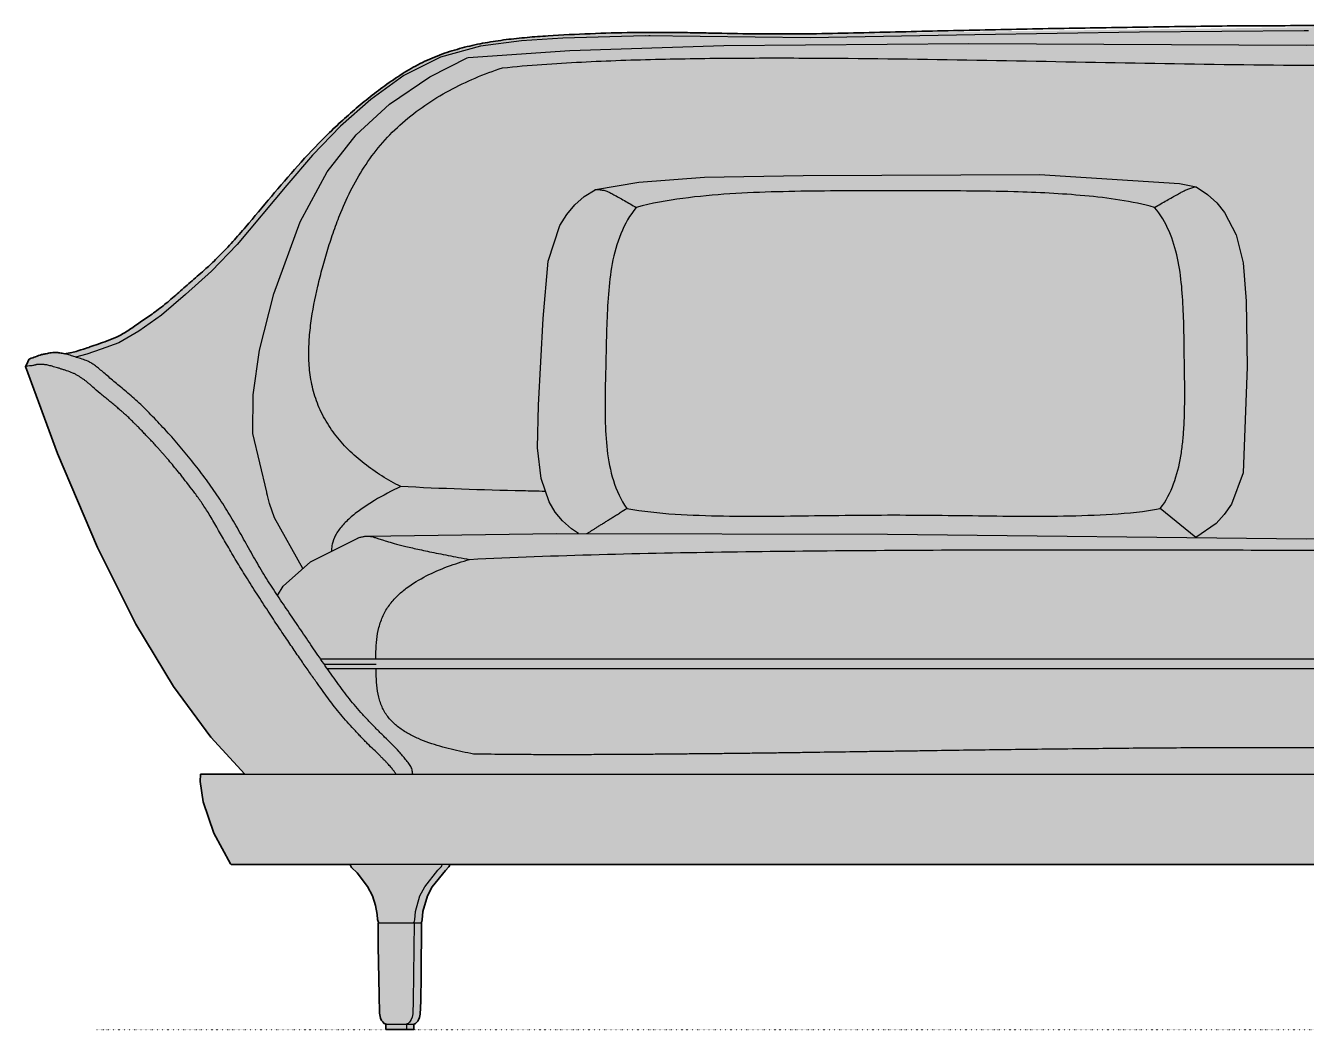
# Model space of a CAD drawing. Header units: millimetres. Extents: x -121 to 4952, y -1411 to 879.
# Drawn here: x -62 to 1059, y 0 to 879 of the extents above; entities that cross this region are included whole.
import ezdxf

# ---------------------------------------------------------------- set-up
doc = ezdxf.new("R2010")
doc.units = ezdxf.units.MM
doc.linetypes.add('Dots', pattern=[1, 0, -1])
doc.layers.add('Blocks', color=7, linetype='Continuous')
doc.layers.add('Blocks$Fill', color=7, linetype='Continuous', true_color=0xffffff)
for name, color, linetype, lineweight, true_color in [('Blocks$Inner', 7, 'Continuous', 25, 0x007f00), ('Blocks$Outline', 7, 'Continuous', 35, 0xff3f3f), ('Groud', 7, 'Dots', 25, 0x243775)]:
    doc.layers.add(name, color=color, linetype=linetype, lineweight=lineweight, true_color=true_color)

# ---------------------------------------------------------------- blocks, each defined once
blk = doc.blocks.new('Favn Sofa Front')
at = {"layer": 'Blocks$Fill'}
blk.add_hatch(color=256, dxfattribs=at).paths.add_polyline_path([(-28.1, 591.5), (-25.2, 592), (-22, 592.7), (-19.4, 593.3), (-16.7, 594), (-8.4, 596.7), (3, 600.7), (11.2, 603.6), (13.4, 604.5), (15.6, 605.4), (17.8, 606.5), (18.9, 607), (20.1, 607.6), (21.2, 608.2), (22.3, 608.9), (24.6, 610.2), (27, 611.7), (39.1, 620), (49.6, 627.3), (55.1, 631.3), (57.9, 633.5), (60.6, 635.7), (66.2, 640.4), (95.4, 666.1), (102.5, 672.7), (107.3, 677.5), (113.1, 683.5), (118.9, 689.7), (130.2, 702.6), (175.8, 756.1), (187.9, 769.2), (200.4, 782.1), (206.9, 788.4), (213.5, 794.6), (220.2, 800.6), (227, 806.5), (233.9, 812.3), (241.1, 818), (248.3, 823.6), (255.7, 828.9), (263.2, 834), (267.1, 836.5), (271, 838.9), (274.9, 841.2), (278.9, 843.4), (283, 845.6), (287.1, 847.6), (291.3, 849.5), (295.6, 851.3), (299.8, 853), (304.2, 854.6), (308.6, 856.1), (313, 857.5), (317.4, 858.7), (321.9, 859.9), (326.3, 861), (330.8, 862), (339.9, 863.8), (349, 865.3), (358.1, 866.6), (367.3, 867.6), (376.5, 868.5), (394.9, 869.9), (431.7, 871.8), (468.6, 872.8), (523.9, 872.6), (616.1, 871.6), (1132.5, 878.4), (1538, 871.6), (1611.8, 872.9), (1648.7, 872.8), (1685.6, 871.8), (1722.4, 869.9), (1740.8, 868.5), (1750, 867.6), (1759.1, 866.6), (1768.3, 865.3), (1777.4, 863.8), (1786.4, 862), (1790.9, 861), (1795.4, 859.9), (1799.9, 858.7), (1804.3, 857.5), (1808.7, 856.1), (1813.1, 854.6), (1817.4, 853), (1821.7, 851.3), (1826, 849.5), (1830.2, 847.6), (1834.3, 845.6), (1838.4, 843.4), (1842.4, 841.2), (1846.3, 838.9), (1850.2, 836.5), (1854.1, 834), (1861.6, 828.9), (1869, 823.6), (1876.2, 818), (1883.3, 812.3), (1890.3, 806.5), (1897.1, 800.6), (1903.8, 794.6), (1910.4, 788.4), (1916.9, 782.1), (1929.4, 769.2), (1941.4, 756.1), (1987.1, 702.6), (1998.4, 689.7), (2004.1, 683.5), (2010, 677.5), (2014.8, 672.7), (2021.9, 666.1), (2051.1, 640.4), (2056.7, 635.7), (2059.4, 633.5), (2062.2, 631.3), (2067.6, 627.3), (2078.2, 620), (2090.3, 611.7), (2092.7, 610.2), (2095, 608.9), (2096.1, 608.2), (2097.2, 607.6), (2098.4, 607), (2099.5, 606.5), (2101.7, 605.4), (2103.9, 604.5), (2106.1, 603.6), (2121.6, 598.1), (2125.7, 596.7), (2134, 594), (2136.7, 593.3), (2139.3, 592.7), (2142.5, 592), (2145.4, 591.5), (2146.6, 591.7), (2147.8, 592), (2148.8, 592.2), (2149.7, 592.3), (2150.6, 592.4), (2151.4, 592.5), (2152.2, 592.6), (2153, 592.6), (2153.8, 592.6), (2154.5, 592.6), (2155.3, 592.6), (2156, 592.6), (2156.6, 592.5), (2157.3, 592.4), (2157.9, 592.3), (2158.5, 592.2), (2159.6, 592), (2163.4, 591.2), (2165.4, 590.9), (2165.6, 590.8), (2165.8, 590.8), (2176.2, 587.1), (2176.2, 587.1), (2176.3, 587.1), (2176.3, 587.1), (2176.3, 587.1), (2176.4, 587.1), (2176.4, 587.1), (2176.4, 587), (2176.4, 587), (2176.4, 587), (2176.5, 587), (2176.5, 587), (2176.5, 587), (2176.5, 587), (2176.5, 587), (2176.5, 587), (2176.5, 587), (2176.5, 587), (2176.5, 587), (2176.5, 587), (2176.5, 587), (2176.5, 587), (2176.5, 587), (2176.5, 587), (2176.5, 586.9), (2176.5, 586.9), (2176.5, 586.9), (2176.5, 586.9), (2176.6, 586.9), (2176.6, 586.9), (2176.6, 586.9), (2176.6, 586.9), (2176.6, 586.9), (2176.6, 586.9), (2176.6, 586.9), (2179.7, 580.5), (2151.7, 504.1), (2116.8, 421.8), (2083.3, 354.8), (2050.4, 300.3), (2017.7, 255.9), (1987.9, 223.4), (2026.6, 223.4), (2026.9, 217.1), (2024.3, 199.1), (2014.9, 171.8), (2000.3, 145), (1999.9, 144.4), (1895.6, 144.4), (1895.5, 144.1), (1895.4, 143.5), (1895.2, 142.9), (1894.5, 141.8), (1889.4, 137), (1880.5, 125.2), (1876.2, 116.9), (1873.4, 108.5), (1872.1, 100.5), (1871.8, 96.2), (1871.2, 94.4), (1870.8, 93.8), (1870.4, 93.4), (1871.2, 93.4), (1870, 14.3), (1869, 9.7), (1868.1, 7.9), (1867.1, 6.5), (1865.8, 5.3), (1864.2, 4.5), (1864.4, 4.5), (1864.4, 0), (1864.4, 0), (1864.4, 0), (1864.4, 0), (1864.4, 0), (1864.3, 0), (1864.3, 0), (1863.9, 0), (1862.6, 0), (1857.7, 0), (1839.9, 0), (1839.9, 0), (1839.9, 4.2), (1840.1, 4.2), (1838.5, 5.1), (1837.2, 6.2), (1836.5, 7.1), (1835.7, 8.5), (1835, 10.5), (1834.4, 13.4), (1833.9, 24.7), (1833.6, 47.5), (1833.1, 93.2), (1833.4, 93.2), (1833.9, 93.2), (1833.6, 93.4), (1833.2, 93.9), (1832.9, 94.5), (1832.5, 95.8), (1831.9, 103.1), (1828.1, 116.8), (1824, 124.7), (1812.3, 139.2), (1809.2, 142.3), (1808.8, 143.1), (1808.6, 143.8), (1808.5, 144.4), (308.8, 144.4), (308.7, 143.8), (308.5, 143.1), (308.1, 142.3), (305, 139.2), (293.3, 124.7), (289.2, 116.8), (285.4, 103.1), (284.8, 95.8), (284.4, 94.5), (284.1, 93.9), (283.7, 93.4), (283.4, 93.2), (284.2, 93.2), (283.7, 47.5), (283.4, 24.7), (282.9, 13.4), (282.3, 10.5), (281.5, 8.5), (280.8, 7.1), (280.1, 6.2), (278.8, 5.1), (277.2, 4.2), (277.4, 4.2), (277.4, 0), (277.4, 0), (259.6, 0), (254.7, 0), (253.3, 0), (253, 0), (252.9, 0), (252.9, 0), (252.9, 0), (252.9, 0), (252.9, 0), (252.9, 0), (252.9, 4.5), (253.1, 4.5), (251.5, 5.3), (250.2, 6.5), (249.1, 7.9), (248.3, 9.7), (247.3, 14.3), (246.9, 30.1), (246.1, 93.4), (246.9, 93.4), (246.5, 93.8), (246.1, 94.4), (245.5, 96.2), (245.2, 100.5), (243.9, 108.5), (241.1, 116.9), (236.8, 125.2), (227.8, 137), (222.8, 141.8), (222.1, 142.9), (221.9, 143.5), (221.7, 144.1), (221.7, 144.4), (117.4, 144.4), (116.9, 145), (102.4, 171.8), (93, 199.1), (90.4, 217.1), (90.7, 223.4), (129.4, 223.4), (99.6, 255.9), (66.9, 300.3), (34, 354.8), (0.4, 421.8), (-34.4, 504.1), (-62.4, 580.5), (-62.4, 580.5), (-62.4, 580.5), (-62.4, 580.5), (-62.4, 580.5), (-62.4, 580.5), (-62.4, 580.5), (-62.4, 580.5), (-62.4, 580.5), (-62.4, 580.5), (-62.4, 580.5), (-62.4, 580.5), (-62.4, 580.5), (-62.4, 580.5), (-62.4, 580.5), (-62.4, 580.5), (-62.4, 580.5), (-62.4, 580.5), (-62.4, 580.5), (-62.4, 580.5), (-62.4, 580.5), (-62.4, 580.5), (-62.4, 580.5), (-62.4, 580.5), (-62.4, 580.5), (-62.4, 580.5), (-62.4, 580.5), (-62.4, 580.5), (-62.4, 580.5), (-62.4, 580.5), (-62.4, 580.5), (-62.4, 580.5), (-62.4, 580.5), (-62.4, 580.5), (-62.4, 580.5), (-62.4, 580.5), (-62.4, 580.5), (-62.4, 580.5), (-62.4, 580.5), (-62.4, 580.5), (-62.4, 580.5), (-62.4, 580.5), (-62.4, 580.5), (-62.4, 580.5), (-62.4, 580.5), (-62.4, 580.5), (-62.4, 580.5), (-62.4, 580.5), (-62.4, 580.5), (-62.4, 580.5), (-62.4, 580.5), (-62.4, 580.5), (-62.4, 580.5), (-62.4, 580.5), (-62.4, 580.5), (-62.4, 580.5), (-62.4, 580.5), (-62.4, 580.5), (-62.4, 580.5), (-62.4, 580.5), (-62.4, 580.5), (-59.3, 586.9), (-59.3, 586.9), (-59.3, 586.9), (-59.3, 586.9), (-59.3, 586.9), (-59.3, 586.9), (-59.3, 586.9), (-59.3, 586.9), (-59.3, 586.9), (-59.3, 586.9), (-59.3, 586.9), (-59.3, 586.9), (-59.3, 587), (-59.2, 587), (-59.2, 587), (-59.2, 587), (-59.2, 587), (-59.2, 587), (-59.2, 587), (-59.2, 587), (-59.2, 587), (-59.2, 587), (-59.2, 587), (-59.2, 587), (-59.2, 587), (-59.2, 587), (-59.1, 587), (-59.1, 587), (-59.1, 587.1), (-59.1, 587.1), (-59.1, 587.1), (-59.1, 587.1), (-59, 587.1), (-59, 587.1), (-58.9, 587.1), (-58.9, 587.1), (-58.8, 587.2), (-58.8, 587.2), (-48.5, 590.8), (-48.3, 590.8), (-48.1, 590.9), (-46.1, 591.2), (-42.3, 592), (-41.2, 592.2), (-40.6, 592.3), (-40, 592.4), (-39.3, 592.5), (-38.7, 592.6), (-38, 592.6), (-37.3, 592.6), (-36.5, 592.6), (-35.7, 592.6), (-34.9, 592.6), (-34.1, 592.5), (-33.3, 592.4), (-32.4, 592.3), (-31.5, 592.2), (-30.5, 592), (-29.4, 591.7)], flags=0)
at = {"layer": 'Blocks$Inner'}
for p, q in [((-59.3, 586.9), (-62.4, 580.5)), ((-48.5, 590.8), (-58.8, 587.2)), ((1921.4, 324.1), (195.9, 324.1)), ((201.4, 316.1), (1915.9, 316.1))]:
    blk.add_line(p, q, dxfattribs=at)
for points in [[(1060.5, 874.4), (1058.6, 874.4), (1056.7, 874.4), (912.5, 873.2), (768.4, 870.8), (624.4, 868.1), (480, 869.8), (407.7, 867.9), (371.5, 865.6), (335.6, 860.8), (300.8, 851.3), (268.7, 835.1), (239.8, 814.1), (213.2, 790.7), (188.8, 765.5), (166.1, 739.2), (122.7, 687.1), (100.2, 663.8), (77.6, 643.4), (56.4, 625.4), (36.7, 611.3), (19.1, 601.2), (3.6, 595.5), (-8.8, 591.1), (-18.8, 588.7)], [(324.9, 851), (413.8, 857.2), (548.7, 861.5), (763.2, 863.3), (1058.6, 861.8), (1354.1, 863.3), (1568.6, 861.5), (1703.5, 857.2), (1792.4, 851)], [(180.3, 403.5), (155.3, 447.8), (151, 460.5), (150.1, 464), (149.2, 467.5), (148.8, 469.4), (148.6, 470.4), (136.5, 521.8), (136.6, 555.6), (142.3, 594.6), (154.9, 643.9), (178, 707.1), (201.5, 750.7), (227, 783.3), (256.2, 810.1), (291.4, 834), (324.5, 851)], [(436.4, 735.4), (474.4, 741.8), (531.7, 746.1), (618.3, 747.7), (825, 748.5), (947.5, 740.7), (962.1, 737.7)], [(421.6, 434.3), (415.3, 438.3), (407.4, 445.2), (401, 453), (395.8, 461.8), (388.8, 482.4), (385.7, 509.1), (386.6, 546.6), (390.6, 622.4), (395, 672.7), (405.3, 703.9), (411.4, 713.6), (418.4, 721.9), (426.6, 729.1), (436, 735.2)], [(962.2, 737.6), (972.1, 731), (980.3, 723.6), (987.1, 715.3), (997.1, 695.8), (1003.2, 671.2), (1005.9, 637.5), (1006.7, 580.2), (1003.3, 487.4), (993, 459.9), (986.8, 450.7), (979.6, 443), (962, 430.6), (930.8, 456.1)], [(129.4, 223.4), (99.6, 255.9), (66.9, 300.3), (34, 354.8), (0.4, 421.8), (-34.4, 504.1), (-62.4, 580.5)], [(158, 380), (163, 388), (187, 409.5), (228.4, 430.2)], [(236.5, 431.8), (402.4, 434.2), (692.1, 433.5), (1058.6, 429.6), (1425.2, 433.5), (1714.9, 434.2), (1880.8, 431.8)], [(221.7, 144.4), (221.7, 144.1), (221.9, 143.5), (222.1, 142.9), (222.8, 141.8), (227.8, 137), (236.8, 125.2), (241.1, 116.9), (243.9, 108.5), (245.2, 100.5), (245.5, 96.2), (246.1, 94.4), (246.5, 93.8), (246.9, 93.4)], [(276.9, 93.4), (277.2, 93.7), (277.6, 94.1), (277.9, 94.7), (278.3, 96), (278.9, 103.3), (282.7, 117), (286.9, 124.9), (298.5, 139.4), (301.6, 142.5), (302, 143.4), (302.2, 144), (302.3, 144.4)], [(283.4, 93.2), (283.7, 93.4), (284.1, 93.9), (284.4, 94.5), (284.8, 95.8), (285.4, 103.1), (289.2, 116.8), (293.3, 124.7), (305, 139.2), (308.1, 142.3), (308.5, 143.1), (308.7, 143.8), (308.8, 144.4)], [(253.1, 4.5), (251.5, 5.3), (250.2, 6.5), (249.1, 7.9), (248.3, 9.7), (247.3, 14.3), (246.9, 30.1), (246.3, 72.9), (246.1, 93.4)], [(255.9, 93.4), (261.2, 93.4), (266.7, 93.4), (271.6, 93.4), (275.3, 93.4), (277.4, 93.4), (277.8, 93.4), (277.2, 47.8), (276.9, 25), (276.4, 13.6), (275.8, 10.7), (275.1, 8.7), (274.3, 7.3), (273.6, 6.4), (272.3, 5.3), (270.7, 4.5)], [(277.7, 93.2), (278, 93.2), (281.7, 93.2), (283.9, 93.2), (284.2, 93.2), (283.7, 47.5), (283.4, 24.7), (282.9, 13.4), (282.3, 10.5), (281.5, 8.5), (280.8, 7.1), (280.1, 6.2), (278.8, 5.1), (277.2, 4.2)], [(252.9, 0), (252.9, 4.5), (270.9, 4.5), (270.9, 0)], [(277.4, 0), (277.4, 4.2), (270.9, 4.2)]]:
    blk.add_lwpolyline(points, dxfattribs=at)
blk.add_lwpolyline([(117.4, 144.4), (116.9, 145), (102.4, 171.8), (93, 199.1), (90.4, 217.1), (90.7, 223.4), (2026.6, 223.4), (2026.9, 217.1), (2024.3, 199.1), (2014.9, 171.8), (2000.3, 145), (1999.9, 144.4)], close=True, dxfattribs=at)
for points, knots in [([(1058.6, 878.9), (1058.6, 878.9), (1046.3, 878.8), (1021.7, 878.8), (984.8, 878.5), (935.6, 877.9), (886.4, 877.1), (837.3, 876.3), (788.1, 875.3), (738.9, 874.3), (689.8, 873.1), (653, 872.2), (616.1, 871.5), (579.3, 871.5), (548.5, 872.1), (523.9, 872.6), (499.4, 873), (468.6, 873), (431.7, 871.9), (401, 870.4), (376.5, 868.6), (358.1, 866.7), (339.8, 864), (321.8, 860.1), (304.1, 854.9), (287, 847.9), (270.8, 839.1), (255.6, 829.1), (243.4, 819.9), (233.9, 812.3), (227, 806.5), (220.2, 800.6), (211.2, 792.6), (195.9, 778), (175.6, 756.2), (152.6, 729.2), (134, 706.9), (118.9, 689.6), (108.3, 678.3), (101.4, 671.6), (95.4, 666.1)], [0.495044, 0.495044, 0.495044, 0.495044, 0.4950479, 0.5029844, 0.5109209, 0.5188574, 0.5347304, 0.542667, 0.5506035, 0.5664765, 0.574413, 0.5823495, 0.590286, 0.5982225, 0.606159, 0.6101273, 0.6140955, 0.622032, 0.6299685, 0.6379051, 0.6418733, 0.6458416, 0.6498098, 0.6537781, 0.6577463, 0.6617146, 0.6656828, 0.6696511, 0.6736193, 0.6756035, 0.6775876, 0.6795717, 0.6815558, 0.6855241, 0.6934606, 0.7013971, 0.7093336, 0.7133019, 0.7172701, 0.7202466, 0.7202466, 0.7202466, 0.7202466]), ([(2021.9, 666.1), (2015.9, 671.6), (2009, 678.3), (1998.3, 689.6), (1983.3, 706.9), (1964.7, 729.2), (1941.7, 756.2), (1921.4, 778), (1906.1, 792.6), (1897.1, 800.6), (1890.3, 806.5), (1883.4, 812.3), (1873.9, 819.9), (1861.7, 829.1), (1846.5, 839.1), (1830.3, 847.9), (1813.2, 854.9), (1795.5, 860.1), (1777.4, 864), (1759.2, 866.7), (1740.8, 868.6), (1716.3, 870.4), (1685.6, 871.9), (1648.7, 873), (1617.9, 873), (1593.3, 872.6), (1568.8, 872.1), (1538, 871.5), (1501.2, 871.5), (1464.3, 872.2), (1427.5, 873.1), (1378.4, 874.3), (1329.2, 875.3), (1280, 876.3), (1230.8, 877.1), (1181.7, 877.9), (1132.5, 878.5), (1095.6, 878.8), (1071, 878.8), (1058.6, 878.9), (1058.6, 878.9)], [0.2698413, 0.2698413, 0.2698413, 0.2698413, 0.2728178, 0.276786, 0.2807543, 0.2886908, 0.2966273, 0.3045638, 0.3085321, 0.3105162, 0.3125003, 0.3144845, 0.3164686, 0.3204368, 0.3244051, 0.3283733, 0.3323416, 0.3363099, 0.3402781, 0.3442464, 0.3482146, 0.3521829, 0.3601194, 0.3680559, 0.3759924, 0.3799606, 0.3839289, 0.3918654, 0.3998019, 0.4077384, 0.4156749, 0.4236114, 0.4394845, 0.447421, 0.4553575, 0.4712305, 0.479167, 0.4871035, 0.49504, 0.495044, 0.495044, 0.495044, 0.495044]), ([(265.9, 475.3), (254.7, 481), (238.4, 491), (219.7, 507.4), (207.6, 521.2), (197.9, 536.3), (191.1, 552.3), (186.9, 568.9), (185.3, 585.4), (185.5, 601.9), (187.7, 623.8), (191.9, 645.4), (197.4, 666.9), (202, 683.1), (207.3, 699.2), (214, 717.3), (223, 736.9), (235.1, 757.6), (249.7, 776.9), (267.2, 794.2), (286.8, 809.4), (315.4, 826.7), (338.8, 836.6), (355, 841.9)], [1, 1, 1, 1, 1.074074, 1.111111, 1.148148, 1.185185, 1.222222, 1.259259, 1.296296, 1.333333, 1.37037, 1.444444, 1.481481, 1.518519, 1.555556, 1.592593, 1.643519, 1.694444, 1.74537, 1.796296, 1.847222, 1.898148, 2, 2, 2, 2]), ([(355, 841.9), (378, 844.2), (424, 847.4), (493.2, 849.7), (562.5, 850.6), (654.8, 850.5), (770.2, 848.8), (908.7, 846.1), (1004.8, 844.6), (1054.8, 844.2), (1058.6, 844.2)], [2, 2, 2, 2, 2.05, 2.1, 2.15, 2.2, 2.3, 2.4, 2.5, 2.508279, 2.508279, 2.508279, 2.508279]), ([(1058.6, 844.2), (1062.5, 844.2), (1112.5, 844.6), (1208.6, 846.1), (1347.1, 848.8), (1462.5, 850.5), (1554.8, 850.6), (1624, 849.7), (1693.3, 847.4), (1739.3, 844.2), (1762.3, 841.9)], [2.508279, 2.508279, 2.508279, 2.508279, 2.516558, 2.616558, 2.716558, 2.816558, 2.866558, 2.916558, 2.966558, 3.016558, 3.016558, 3.016558, 3.016558]), ([(436, 735.2), (436.1, 735.3), (436.5, 735.4), (437.6, 735.5), (439.6, 735.3), (441.5, 735), (443, 734.8), (444.5, 734.5), (446.3, 733.9), (448.4, 732.9), (450.6, 731.8), (453.1, 730.5), (456.7, 728.5), (463.3, 724.8), (468.6, 721.7), (472.1, 719.7)], [14, 14, 14, 14, 14.0099889, 14.0655462, 14.1211035, 14.1766607, 14.232218, 14.2877753, 14.3433325, 14.3988898, 14.4266684, 14.4544471, 14.5100044, 14.5655616, 14.6766762, 14.6766762, 14.6766762, 14.6766762]), ([(925.8, 719.7), (915.8, 722.5), (895.5, 726.5), (864.6, 730.1), (833.6, 732.3), (799.1, 733.6), (761.2, 734.1), (719.7, 734.2), (678.2, 734.2), (636.8, 734.1), (595.4, 733.5), (554, 731.9), (512.7, 728.1), (485.5, 723.4), (472.1, 719.7)], [3, 3, 3, 3, 3.068182, 3.136364, 3.204545, 3.272727, 3.363636, 3.454545, 3.545455, 3.636364, 3.727273, 3.818182, 3.909091, 4, 4, 4, 4]), ([(925.8, 719.7), (929.4, 721.8), (934.8, 724.9), (941.4, 728.6), (945.1, 730.7), (947.6, 732.1), (949.7, 733.2), (951.8, 734.3), (953.5, 735), (955, 735.6), (956.6, 736.2), (958.5, 736.8), (960.3, 737.4), (961.5, 737.7), (962.2, 737.7), (962.3, 737.5), (962.3, 737.4)], [0, 0, 0, 0, 0.1111111, 0.1666667, 0.2222222, 0.25, 0.2777778, 0.3333333, 0.3888889, 0.4444444, 0.5, 0.5555556, 0.6111111, 0.6666667, 0.6944444, 0.7222222, 0.7222222, 0.7222222, 0.7222222]), ([(930.8, 456.1), (935.9, 462.6), (943.3, 477.5), (948.3, 497.6), (950.5, 514.1), (951.8, 530.7), (952.2, 546.8), (952.2, 563.5), (952, 576.2), (951.8, 588.6), (951.6, 605.3), (951.2, 626), (949.8, 650.8), (946.5, 675.4), (939.3, 699.2), (931.1, 713.5), (925.8, 719.7)], [2, 2, 2, 2, 2.090909, 2.181818, 2.227273, 2.272727, 2.363636, 2.409091, 2.454545, 2.5, 2.545455, 2.636364, 2.727273, 2.818182, 2.909091, 3, 3, 3, 3]), ([(95.4, 666.1), (91.3, 662.4), (85.3, 657.2), (77.4, 650.4), (69.8, 643.6), (60.6, 635.5), (49.5, 627.1), (39, 619.9), (29.2, 613.1), (20, 607.3), (11.1, 603.5), (2.8, 600.7), (-4.5, 598.1), (-8.8, 596.5), (-16.7, 594)], [0.72024665, 0.72024665, 0.72024665, 0.72024665, 0.7242149, 0.72619903, 0.72818316, 0.73215141, 0.73611966, 0.74008792, 0.74405617, 0.74802443, 0.75199268, 0.75596093, 0.75992919, 0.76389744, 0.76389744, 0.76389744, 0.76389744]), ([(-46.1, 591.2), (-46.6, 591.1), (-47.6, 591), (-48.3, 590.8), (-48.5, 590.8)], [0.154761905, 0.154761905, 0.154761905, 0.154761905, 0.158594149, 0.162562403, 0.162562403, 0.162562403, 0.162562403]), ([(276.4, 223.4), (276.4, 224), (276.2, 226), (275.5, 228.7), (274.2, 231.1), (273.1, 232.7), (271.6, 234.6), (270.2, 236.3), (268.8, 238), (267, 240.2), (263.6, 244.1), (258.4, 249.6), (251.8, 255.9), (245.3, 262.4), (238.9, 269), (232.6, 275.7), (226.6, 282.6), (220.9, 289.5), (215.5, 296.5), (210.1, 303.8), (204.9, 311.1), (198.1, 320.9), (189.7, 333.1), (179.6, 348), (169.5, 362.9), (159.4, 377.8), (149.6, 392.8), (140.3, 408.1), (131.6, 423.5), (123, 439.1), (113.9, 454.6), (103.9, 469.9), (93.1, 485), (81.8, 499.5), (70, 513.7), (57.8, 527.2), (45.7, 539.9), (33.9, 551.4), (23, 560.6), (15, 567.1), (9.2, 572.2), (5.1, 575.7), (1.3, 578.9), (-2.1, 581.6), (-5.2, 583.6), (-9, 585.5), (-13.1, 586.9), (-17.8, 588.4), (-22.4, 589.9), (-26.7, 591.1), (-30.6, 592.1), (-34.2, 592.6), (-37.3, 592.7), (-40.9, 592.4), (-43.8, 591.7), (-45.6, 591.3), (-46.1, 591.2)], [0.0004338, 0.0004338, 0.0004338, 0.0004338, 0.0009921, 0.0019841, 0.0024802, 0.0029762, 0.0034722, 0.0039683, 0.0044643, 0.0049603, 0.0059524, 0.0079365, 0.0099206, 0.0119048, 0.0138889, 0.015873, 0.0178571, 0.0198413, 0.0218254, 0.0238095, 0.0257937, 0.0277778, 0.031746, 0.0357143, 0.0396825, 0.0436508, 0.047619, 0.0515873, 0.0555556, 0.0595238, 0.0634921, 0.0674603, 0.0714286, 0.0753968, 0.0793651, 0.0833333, 0.0873016, 0.0912698, 0.0952381, 0.0992063, 0.1011905, 0.1031746, 0.1051587, 0.1071429, 0.109127, 0.1111111, 0.1150794, 0.1190476, 0.1230159, 0.1269841, 0.1309524, 0.1349206, 0.1388889, 0.1428571, 0.1507937, 0.1547619, 0.1547619, 0.1547619, 0.1547619]), ([(-16.7, 594), (-18.6, 593.5), (-22.8, 592.5), (-26.4, 591.8), (-28.3, 591.4)], [0.763897441, 0.763897441, 0.763897441, 0.763897441, 0.767865695, 0.773458864, 0.773458864, 0.773458864, 0.773458864]), ([(-59, 581), (-60.1, 580.8), (-61.2, 580.6), (-62.1, 580.5), (-62.4, 580.5), (-62.4, 580.5), (-62.4, 580.5), (-62.4, 580.5), (-62.4, 580.5)], [2, 2, 2, 2, 2.01136364, 2.01704545, 2.02272727, 2.02272727, 2.02272727, 2.02280529, 2.02280529, 2.02280529, 2.02280529]), ([(-62.4, 580.5), (-62.4, 580.5), (-62.4, 580.5), (-62.4, 580.5), (-62.4, 580.5), (-62.4, 580.5), (-62.4, 580.5)], [18.144869201, 18.144869201, 18.144869201, 18.144869201, 18.145346854, 18.145346854, 18.145346854, 18.14737127, 18.14737127, 18.14737127, 18.14737127]), ([(-21, 574.7), (-22.9, 575.5), (-25.7, 576.4), (-29.3, 577.6), (-31.9, 578.4), (-34.4, 579.2), (-36.8, 579.9), (-39.1, 580.6), (-41.2, 581.1), (-43.1, 581.6), (-44.7, 581.9), (-46, 582), (-47, 582.1), (-47.8, 582.1), (-48.5, 582.2), (-49.5, 582.2), (-50.7, 582.3), (-51.8, 582.2), (-52.8, 582), (-53.4, 581.9), (-54.1, 581.7), (-55.1, 581.4), (-56.2, 581.1), (-57.6, 580.9), (-58.6, 580.9), (-59, 581)], [1, 1, 1, 1, 1.1, 1.15, 1.2, 1.25, 1.3, 1.35, 1.4, 1.45, 1.5, 1.55, 1.575, 1.6, 1.625, 1.65, 1.7, 1.75, 1.775, 1.8, 1.825, 1.85, 1.9, 1.95, 2, 2, 2, 2]), ([(261.7, 223.4), (261.6, 223.6), (261.5, 223.9), (261.3, 224.2), (261.1, 224.4), (261, 224.7), (260.8, 225), (260.4, 225.6), (259.4, 227), (257.3, 229.6), (255, 232.1), (252.9, 234.4), (251.1, 236.2), (249.2, 238.1), (246.3, 241), (242.2, 244.9), (237.8, 249.2), (234.2, 252.8), (231.6, 255.5), (229, 258.4), (225.3, 262.3), (220.5, 267.6), (214.7, 274.1), (209.2, 280.8), (204.3, 287.1), (199.8, 293.3), (195.9, 298.8), (192.4, 303.7), (189.5, 307.7), (186.4, 312.1), (182.1, 318.2), (176.4, 326.6), (170.2, 335.7), (165, 343.4), (161, 349.4), (156.7, 355.7), (152.2, 362.6), (147.4, 369.9), (142.5, 377.4), (137.7, 385), (132.9, 392.6), (128.3, 399.9), (124.1, 406.8), (120.1, 413.4), (115, 422.1), (109, 432.6), (102.3, 444.3), (95.9, 454.9), (89.9, 463.8), (84.3, 471.4), (80, 477), (77.1, 480.7), (75.4, 482.8), (74.2, 484.4), (73, 486), (71.4, 488), (68.6, 491.4), (64.9, 495.9), (61.4, 499.9), (58.7, 503), (56.8, 505.2), (55, 507.3), (52.7, 509.9), (50.1, 512.8), (47.1, 515.9), (44.2, 518.9), (41.4, 521.9), (38.8, 524.6), (36.7, 526.8), (35.1, 528.3), (34.3, 529.2), (33.6, 529.8), (32.9, 530.5), (32.1, 531.3), (30.6, 532.9), (28.4, 535), (26.3, 537.1), (24.6, 538.5), (23.7, 539.4), (22.9, 540), (22.2, 540.6), (21.1, 541.5), (19.3, 543.1), (16.5, 545.5), (13.6, 548), (11.4, 549.9), (9.7, 551.2), (8, 552.6), (5.7, 554.4), (1.5, 557.8), (-2.9, 561.7), (-6.1, 564.6), (-8.2, 566.4), (-9.7, 567.7), (-11, 568.6), (-12.1, 569.3), (-13.2, 570.1), (-14.6, 571.1), (-16.5, 572.2), (-18.7, 573.6), (-20.2, 574.3), (-21, 574.7)], [-0.015277, -0.015277, -0.015277, -0.015277, -0.006955, -0.006955, -0.006955, 0, 0, 0, 0.015625, 0.03125, 0.046875, 0.054688, 0.0625, 0.070312, 0.078125, 0.09375, 0.109375, 0.117188, 0.125, 0.132812, 0.140625, 0.15625, 0.171875, 0.1875, 0.203125, 0.21875, 0.234375, 0.242188, 0.25, 0.257812, 0.265625, 0.28125, 0.296875, 0.304688, 0.3125, 0.320312, 0.328125, 0.335938, 0.34375, 0.351562, 0.359375, 0.367188, 0.375, 0.382812, 0.390625, 0.40625, 0.421875, 0.4375, 0.453125, 0.46875, 0.484375, 0.492188, 0.496094, 0.5, 0.503906, 0.507812, 0.515625, 0.53125, 0.546875, 0.554688, 0.5625, 0.570312, 0.578125, 0.59375, 0.609375, 0.625, 0.640625, 0.65625, 0.671875, 0.679688, 0.683594, 0.6875, 0.691406, 0.695312, 0.703125, 0.71875, 0.734375, 0.742188, 0.746094, 0.75, 0.753906, 0.757812, 0.765625, 0.78125, 0.796875, 0.804688, 0.8125, 0.820312, 0.828125, 0.84375, 0.875, 0.890625, 0.90625, 0.921875, 0.929688, 0.9375, 0.945312, 0.953125, 0.96875, 0.984375, 1, 1, 1, 1]), ([(265.9, 475.3), (258, 471.5), (246.4, 465.4), (232.1, 456.3), (222.4, 448.8), (215.5, 442.2), (211.2, 436.7), (207.9, 431.3), (205.9, 425.6), (205.4, 421.5), (205.3, 420), (205.3, 419.6), (205.3, 419.1), (205.3, 418.7)], [0, 0, 0, 0, 0.0909091, 0.1363636, 0.1818182, 0.2272727, 0.25, 0.2727273, 0.3181818, 0.3480331, 0.3480331, 0.3480331, 0.3562614, 0.3562614, 0.3562614, 0.3562614]), ([(392, 471), (385.5, 471.2), (343.5, 472), (301.4, 473.4), (265.9, 475.3)], [0.92125321, 0.92125321, 0.92125321, 0.92125321, 0.93333333, 1, 1, 1, 1]), ([(428.9, 434.2), (429.5, 434.6), (431.3, 435.7), (434.3, 437.5), (437.5, 439.6), (440.1, 441.2), (442.8, 442.9), (445.5, 444.6), (448.3, 446.4), (451.4, 448.3), (454.7, 450.4), (459.3, 453.3), (462.5, 455.3), (463.8, 456.1)], [0.6324921, 0.6324921, 0.6324921, 0.6324921, 0.6666667, 0.7222222, 0.75, 0.7777778, 0.8055556, 0.8333333, 0.8611111, 0.8888889, 0.9166667, 0.9444444, 1, 1, 1, 1]), ([(228.4, 430.2), (228.6, 430.3), (229.6, 430.7), (231.8, 431.3), (234.7, 431.8), (237.2, 431.9), (239.4, 431.7), (241.7, 431.2), (244.3, 430.4), (247.6, 429.3), (251.9, 427.9), (258.1, 426), (266.3, 423.8), (277.2, 421.2), (290.7, 418.3), (307, 415), (319.6, 412.7), (326.2, 411.5)], [0, 0, 0, 0, 0.0092499, 0.0527282, 0.0962065, 0.1396847, 0.183163, 0.2266412, 0.2701195, 0.3135978, 0.357076, 0.4005543, 0.4440325, 0.4875108, 0.5309891, 0.5744673, 0.6179456, 0.6179456, 0.6179456, 0.6179456]), ([(326.2, 411.5), (363.8, 413.5), (439.6, 416.1), (553.7, 418.3), (667.8, 419.4), (782, 420), (896.1, 420), (988.4, 419.8), (1042.5, 419.6), (1058.6, 419.6)], [0, 0, 0, 0, 0.0769231, 0.1538462, 0.2307692, 0.3076923, 0.3846154, 0.4615385, 0.494115, 0.494115, 0.494115, 0.494115]), ([(1058.6, 419.6), (1074.8, 419.6), (1128.9, 419.8), (1221.1, 420), (1335.3, 420), (1449.5, 419.4), (1563.6, 418.3), (1677.6, 416.1), (1753.5, 413.5), (1791, 411.5)], [0.494115, 0.494115, 0.494115, 0.494115, 0.5266915, 0.6036145, 0.6805376, 0.7574607, 0.8343838, 0.9113069, 0.9882299, 0.9882299, 0.9882299, 0.9882299]), ([(244.2, 324.1), (244.2, 326.3), (244.2, 332), (244.7, 341.3), (246.6, 352.1), (249.6, 360.7), (252.9, 367.1), (256.9, 373), (262.7, 379.6), (273.4, 388.7), (288.1, 397.4), (306.9, 405.5), (319.7, 409.6), (326.2, 411.5)], [-0.484319, -0.484319, -0.484319, -0.484319, -0.4615385, -0.4230769, -0.3846154, -0.3461538, -0.3269231, -0.3076923, -0.2692308, -0.2307692, -0.1538462, -0.0769231, 0, 0, 0, 0]), ([(244.3, 319.5), (242.3, 319.5), (240.3, 319.5), (238.5, 319.5), (237.3, 319.5), (235, 319.5), (230.4, 319.5), (222.7, 319.5), (212.4, 319.5), (204.4, 319.5), (200.4, 319.5), (199.7, 319.5), (199.5, 319.5), (199.3, 319.5), (199.1, 319.5)], [-0.011918, -0.011918, -0.011918, -0.011918, 0, 0, 0, 0.0078125, 0.015625, 0.03125, 0.0625, 0.09375, 0.1000937, 0.1000937, 0.1000937, 0.1022126, 0.1022126, 0.1022126, 0.1022126]), ([(329.7, 241.1), (326.4, 241.7), (319.7, 243), (309.9, 245.2), (300.2, 247.8), (290.6, 250.9), (281.3, 254.5), (272.3, 258.8), (264, 264.2), (257.9, 269.7), (253.7, 274.9), (250.2, 280.5), (247.1, 288.4), (245.1, 298.6), (244.5, 307.9), (244.3, 313.8), (244.3, 316.1)], [1.9990183, 1.9990183, 1.9990183, 1.9990183, 2.0374799, 2.0759414, 2.114403, 2.1528645, 2.191326, 2.2297876, 2.2682491, 2.3067106, 2.3259414, 2.3451722, 2.3836337, 2.4220953, 2.4605568, 2.4856718, 2.4856718, 2.4856718, 2.4856718]), ([(1058.6, 246.6), (1048.7, 246.6), (1028.6, 246.6), (998.4, 246.6), (967.9, 246.5), (937.4, 246.3), (906.9, 246.1), (876.6, 245.8), (846.2, 245.4), (815.6, 245.1), (785, 244.7), (754.6, 244.3), (729.2, 243.9), (708.7, 243.6), (693.3, 243.4), (678, 243.2), (657.8, 242.9), (637.7, 242.6), (617.6, 242.3), (602.4, 242.1), (589.7, 241.9), (579.4, 241.8), (571.6, 241.7), (563.9, 241.6), (554, 241.5), (541.8, 241.3), (527.4, 241.2), (513, 241.1), (498.2, 240.9), (483, 240.8), (469.6, 240.7), (458.6, 240.6), (450.1, 240.6), (441.4, 240.6), (429.9, 240.5), (409.7, 240.5), (387.2, 240.5), (366, 240.6), (346.4, 240.8), (334.7, 241), (329.7, 241.1)], [1.4995092, 1.4995092, 1.4995092, 1.4995092, 1.5198517, 1.540685, 1.5615183, 1.5823517, 1.603185, 1.6240183, 1.6448517, 1.665685, 1.6865183, 1.7073517, 1.728185, 1.7386017, 1.7490183, 1.759435, 1.7698517, 1.790685, 1.8011017, 1.8115183, 1.821935, 1.8271433, 1.8323517, 1.83756, 1.8427683, 1.853185, 1.8636017, 1.8740183, 1.884435, 1.8948517, 1.9052683, 1.9104767, 1.915685, 1.9208933, 1.9261017, 1.9365183, 1.9573517, 1.9677683, 1.978185, 1.9990183, 1.9990183, 1.9990183, 1.9990183]), ([(1787.6, 241.1), (1782.6, 241), (1770.9, 240.8), (1751.3, 240.6), (1730.1, 240.5), (1707.5, 240.5), (1687.4, 240.5), (1675.9, 240.6), (1667.2, 240.6), (1658.7, 240.6), (1647.6, 240.7), (1634.3, 240.8), (1619, 240.9), (1604.3, 241.1), (1589.8, 241.2), (1575.5, 241.3), (1563.3, 241.5), (1553.3, 241.6), (1545.6, 241.7), (1537.9, 241.8), (1527.6, 241.9), (1514.9, 242.1), (1499.7, 242.3), (1479.6, 242.6), (1459.5, 242.9), (1439.3, 243.2), (1423.9, 243.4), (1408.5, 243.6), (1388.1, 243.9), (1362.7, 244.3), (1332.3, 244.7), (1301.7, 245.1), (1271.1, 245.4), (1240.7, 245.8), (1210.4, 246.1), (1179.9, 246.3), (1149.4, 246.5), (1118.9, 246.6), (1088.7, 246.6), (1068.6, 246.6), (1058.6, 246.6)], [1, 1, 1, 1, 1.0208333, 1.03125, 1.0416667, 1.0625, 1.0729167, 1.078125, 1.0833333, 1.0885417, 1.09375, 1.1041667, 1.1145833, 1.125, 1.1354167, 1.1458333, 1.15625, 1.1614583, 1.1666667, 1.171875, 1.1770833, 1.1875, 1.1979167, 1.2083333, 1.2291667, 1.2395833, 1.25, 1.2604167, 1.2708333, 1.2916667, 1.3125, 1.3333333, 1.3541667, 1.375, 1.3958333, 1.4166667, 1.4375, 1.4583333, 1.4791667, 1.4995092, 1.4995092, 1.4995092, 1.4995092]), ([(246.1, 93.4), (246.1, 93.4), (246.4, 93.4), (246.8, 93.4), (247.4, 93.4), (248.4, 93.4), (250.9, 93.4), (253.7, 93.4), (255.9, 93.4)], [8, 8, 8, 8, 8.0625161, 8.0972384, 8.1319606, 8.1666828, 8.2361273, 8.3750106, 8.3750106, 8.3750106, 8.3750106])]:
    blk.add_open_spline(points, degree=3, knots=knots, dxfattribs=at)
for points in [[(484.2, 869.8), (483.8, 869.8), (483.5, 869.8), (483.1, 869.8)], [(472.1, 719.7), (466.4, 712.9), (457.6, 697), (450.3, 670.6), (447.4, 643.6), (446.1, 616.5), (445.6, 589.1), (444.8, 561.7), (444.7, 534.4), (445.9, 507.1), (451.1, 480.2), (458.5, 463.4), (463.8, 456.1)], [(-58.8, 587.2), (-59.1, 587.1), (-59.2, 587), (-59.3, 586.9)], [(463.8, 456.1), (477.7, 453.5), (506, 450.7), (548.5, 449.3), (591, 449.3), (633.5, 449.9), (676.1, 450.4), (718.6, 450.4), (761.1, 449.9), (803.6, 449.3), (846.2, 449.3), (888.7, 450.7), (916.9, 453.4), (930.8, 456.1)]]:
    blk.add_open_spline(points, degree=3, dxfattribs=at)
for points, weights, knots in [([(270.7, 0), (269.3, 0), (261.9, 0), (252.9, 0), (252.9, 0), (252.9, 0), (253.1, 0)], [0.931760698031, 0.746533789561, 1, 0.707106781187, 1, 0.960572991655, 0.931760698074], [22.64781, 22.64781, 22.64781, 24.007158, 24.007158, 25.577955, 25.577955, 25.789403, 25.789403, 25.789403]), ([(259.6, 0), (261, 0), (268.4, 0), (277.4, 0), (277.4, 0), (277.4, 0), (277.2, 0)], [0.931760697953, 0.746533789615, 1, 0.707106781187, 1, 0.960572991677, 0.931760698107], [3.353041, 3.353041, 3.353041, 4.712389, 4.712389, 6.283185, 6.283185, 6.494634, 6.494634, 6.494634])]:
    blk.add_rational_spline(points, weights, degree=2, knots=knots, dxfattribs=at)
blk.add_rational_spline([(270.9, 0), (270.9, 0), (270.7, 0)], [0.999990895341, 0.960569664789, 0.931760697952], degree=2, dxfattribs=at)
at = {"layer": 'Blocks$Outline'}
for points in [[(129.4, 223.4), (99.6, 255.9), (66.9, 300.3), (34, 354.8), (0.4, 421.8), (-34.4, 504.1), (-62.4, 580.5)], [(117.4, 144.4), (116.9, 145), (102.4, 171.8), (93, 199.1), (90.4, 217.1), (90.7, 223.4)], [(90.7, 223.4), (129.4, 223.4)], [(221.7, 144.4), (117.4, 144.4)], [(246.9, 93.4), (246.5, 93.8), (246.1, 94.4), (245.5, 96.2), (245.2, 100.5), (243.9, 108.5), (241.1, 116.9), (236.8, 125.2), (227.8, 137), (222.8, 141.8), (222.1, 142.9), (221.9, 143.5), (221.7, 144.1), (221.7, 144.4)], [(308.8, 144.4), (308.7, 143.8), (308.5, 143.1), (308.1, 142.3), (305, 139.2), (293.3, 124.7), (289.2, 116.8), (285.4, 103.1), (284.8, 95.8), (284.4, 94.5), (284.1, 93.9), (283.7, 93.4), (283.4, 93.2)], [(1808.5, 144.4), (308.8, 144.4)], [(253.1, 4.5), (251.5, 5.3), (250.2, 6.5), (249.1, 7.9), (248.3, 9.7), (247.3, 14.3), (246.9, 30.1), (246.3, 72.9), (246.1, 93.4)], [(283.4, 93.2), (283.9, 93.2), (284.2, 93.2), (283.7, 47.5), (283.4, 24.7), (282.9, 13.4), (282.3, 10.5), (281.5, 8.5), (280.8, 7.1), (280.1, 6.2), (278.8, 5.1), (277.2, 4.2)], [(277.2, 4.2), (277.4, 4.2), (277.4, 0)]]:
    blk.add_lwpolyline(points, dxfattribs=at)
for points, degree, knots in [([(-28.1, 591.5), (-26.3, 591.8), (-22.7, 592.5), (-18.6, 593.5), (-16.7, 594), (-8.8, 596.5), (-4.5, 598.1), (2.8, 600.7), (11.1, 603.5), (20, 607.3), (29.2, 613.1), (39, 619.9), (49.5, 627.1), (60.6, 635.5), (69.8, 643.6), (77.4, 650.4), (85.3, 657.2), (91.3, 662.4), (95.4, 666.1), (101.4, 671.6), (108.3, 678.3), (118.9, 689.6), (134, 706.9), (152.6, 729.2), (175.6, 756.2), (195.9, 778), (211.2, 792.6), (220.2, 800.6), (227, 806.5), (233.9, 812.3), (243.4, 819.9), (255.6, 829.1), (270.8, 839.1), (287, 847.9), (304.1, 854.9), (321.8, 860.1), (339.8, 864), (358.1, 866.7), (376.5, 868.6), (401, 870.4), (431.7, 871.9), (468.6, 873), (499.4, 873), (523.9, 872.6), (548.5, 872.1), (579.3, 871.5), (616.1, 871.5), (653, 872.2), (689.8, 873.1), (738.9, 874.3), (788.1, 875.3), (837.3, 876.3), (886.4, 877.1), (935.6, 877.9), (984.8, 878.5), (1021.7, 878.8), (1046.3, 878.8), (1058.6, 878.9), (1058.6, 878.9), (1058.6, 878.9), (1071, 878.8), (1095.6, 878.8), (1132.5, 878.5), (1181.7, 877.9), (1230.8, 877.1), (1280, 876.3), (1329.2, 875.3), (1378.4, 874.3), (1427.5, 873.1), (1464.3, 872.2), (1501.2, 871.5), (1538, 871.5), (1568.8, 872.1), (1593.3, 872.6), (1617.9, 873), (1648.7, 873), (1685.6, 871.9), (1716.3, 870.4), (1740.8, 868.6), (1759.2, 866.7), (1777.4, 864), (1795.5, 860.1), (1813.2, 854.9), (1830.3, 847.9), (1846.5, 839.1), (1861.7, 829.1), (1873.9, 819.9), (1883.4, 812.3), (1890.3, 806.5), (1897.1, 800.6), (1906.1, 792.6), (1921.4, 778), (1941.7, 756.2), (1964.7, 729.2), (1983.3, 706.9), (1998.3, 689.6), (2009, 678.3), (2015.9, 671.6), (2021.9, 666.1), (2025.9, 662.4), (2032, 657.2), (2039.9, 650.4), (2047.5, 643.6), (2056.6, 635.5), (2067.7, 627.1), (2078.3, 619.9), (2088.1, 613.1), (2097.3, 607.3), (2106.2, 603.5), (2114.5, 600.7), (2121.8, 598.1), (2126.1, 596.5), (2134, 594), (2135.9, 593.5), (2140, 592.5), (2143.6, 591.8), (2145.4, 591.5)], 3, [-0.7733059, -0.7733059, -0.7733059, -0.7733059, -0.7678657, -0.7638974, -0.7638974, -0.7638974, -0.7599292, -0.7559609, -0.7519927, -0.7480244, -0.7440562, -0.7400879, -0.7361197, -0.7321514, -0.7281832, -0.726199, -0.7242149, -0.7202466, -0.7202466, -0.7202466, -0.7172701, -0.7133019, -0.7093336, -0.7013971, -0.6934606, -0.6855241, -0.6815558, -0.6795717, -0.6775876, -0.6756035, -0.6736193, -0.6696511, -0.6656828, -0.6617146, -0.6577463, -0.6537781, -0.6498098, -0.6458416, -0.6418733, -0.6379051, -0.6299685, -0.622032, -0.6140955, -0.6101273, -0.606159, -0.5982225, -0.590286, -0.5823495, -0.574413, -0.5664765, -0.5506035, -0.542667, -0.5347304, -0.5188574, -0.5109209, -0.5029844, -0.4950479, -0.495044, -0.495044, -0.495044, -0.49504, -0.4871035, -0.479167, -0.4712305, -0.4553575, -0.447421, -0.4394845, -0.4236114, -0.4156749, -0.4077384, -0.3998019, -0.3918654, -0.3839289, -0.3799606, -0.3759924, -0.3680559, -0.3601194, -0.3521829, -0.3482146, -0.3442464, -0.3402781, -0.3363099, -0.3323416, -0.3283733, -0.3244051, -0.3204368, -0.3164686, -0.3144845, -0.3125003, -0.3105162, -0.3085321, -0.3045638, -0.2966273, -0.2886908, -0.2807543, -0.276786, -0.2728178, -0.2698413, -0.2698413, -0.2698413, -0.265873, -0.2638889, -0.2619048, -0.2579365, -0.2539683, -0.25, -0.2460317, -0.2420635, -0.2380952, -0.234127, -0.2301587, -0.2261905, -0.2261905, -0.2261905, -0.2222222, -0.216782, -0.216782, -0.216782, -0.216782]), ([(-62.4, 580.5), (-62.4, 580.5), (-62.4, 580.5), (-62.4, 580.5), (-62.4, 580.5), (-62.4, 580.5), (-62.4, 580.5), (-62.4, 580.5), (-61.4, 582.6), (-60.3, 584.8), (-59.3, 586.9), (-59.2, 587), (-59.1, 587.1), (-58.8, 587.2), (-55.4, 588.4), (-52, 589.6), (-48.5, 590.8), (-48.3, 590.8), (-47.6, 591), (-46.6, 591.1), (-46.1, 591.2), (-45.6, 591.3), (-43.8, 591.7), (-40.9, 592.4), (-37.3, 592.7), (-34.2, 592.6), (-31, 592.1), (-29, 591.7), (-28.1, 591.5)], 3, [-18.147107, -18.147107, -18.147107, -18.147107, -18.145347, -18.145347, -18.145347, -18.144869, -18.144869, -18.144869, -18.144864, -11.012972, -11.012972, -11.012972, -11.003062, -11.003062, -11.003062, -0.162562, -0.162562, -0.162562, -0.158594, -0.154762, -0.154762, -0.154762, -0.150794, -0.142857, -0.138889, -0.134921, -0.130952, -0.128467, -0.128467, -0.128467, -0.128467]), ([(246.1, 93.4), (246.1, 93.4), (246.4, 93.4), (246.7, 93.4), (246.9, 93.4), (246.9, 93.4)], 3, [0.6249839, 0.6249839, 0.6249839, 0.6249839, 0.6875, 0.7222222, 0.7286251, 0.7286251, 0.7286251, 0.7286251]), ([(252.9, 0), (252.9, 2.2), (252.9, 4.5), (253, 4.5), (253.1, 4.5)], 2, [-4.452057, -4.452057, -4.452057, 0, 0, 0.206619, 0.206619, 0.206619])]:
    blk.add_open_spline(points, degree=degree, knots=knots, dxfattribs=at)
blk.add_rational_spline([(259.6, 0), (252.9, 0), (252.9, 0)], [0.914481873318, 0.759106342771, 1.00000910466], degree=2, dxfattribs=at)
blk.add_rational_spline([(277.4, 0), (277.4, 0), (268.4, 0), (261, 0), (259.6, 0)], [1, 0.707106781187, 1, 0.746533789615, 0.931760697953], degree=2, knots=[-6.283185, -6.283185, -6.283185, -4.712389, -4.712389, -3.353041, -3.353041, -3.353041], dxfattribs=at)

msp = doc.modelspace()

# ---------------------------------------------------------------- linework, layer by layer
at = {"layer": 'Groud'}
msp.add_lwpolyline([(0, 0), (2117.3, 0)], dxfattribs=at)

# ---------------------------------------------------------------- block references
at = {"layer": 'Blocks'}
msp.add_blockref('Favn Sofa Front', (0, 0), dxfattribs=at)

doc.saveas('drawing.dxf')
